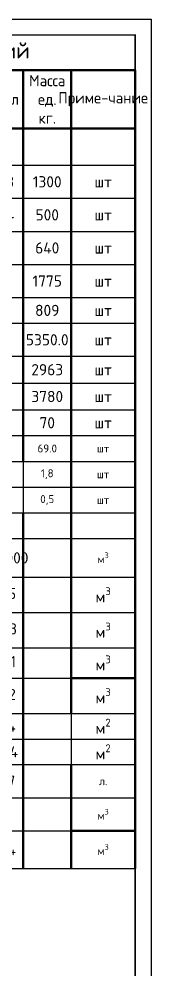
# Model space of a CAD drawing. Header units: metres. Extents: x -18 to 14983, y 1157 to 3877.
# Drawn here: x 12213.3 to 12254.6, y 3580.2 to 3877.2 of the extents above; entities that cross this region are included whole.
import ezdxf

# ---------------------------------------------------------------- set-up
doc = ezdxf.new("R2010")
doc.units = ezdxf.units.M
doc.layers.add('таблица', color=250, linetype='Continuous', lineweight=35)
doc.styles.add('-ISOCPEUR-', font='isocpeur.ttf')
doc.styles.add('GOST', font='GOST_Common.ttf')

# ---------------------------------------------------------------- blocks, each defined once
blk = doc.blocks.new('*T452')
at = {"layer": 'Defpoints', "color": 8, "linetype": 'ByBlock', "lineweight": 0, "transparency": 16777216}
for p, q in [((0, 0), (185, 0)), ((0, 0), (0, -11)), ((185, 0), (185, -11))]:
    blk.add_line(p, q, dxfattribs=at)
at = {"layer": 'таблица', "color": 0, "lineweight": 50, "transparency": 16777216}
for p, q in [((0, -11), (185, -11)), ((0, -11), (0, -260.28)), ((15, -11), (15, -260.28)), ((75, -11), (75, -260.28)), ((140, -11), (140, -260.28)), ((150, -11), (150, -133.16)), ((165, -11), (165, -211.87)), ((185, -11), (185, -260.28)), ((0, -29.17), (185, -29.17)), ((150, -149.24), (150, -260.28)), ((165, -200.84), (185, -200.84)), ((165, -227.87), (165, -260.28)), ((165, -248.55), (185, -248.55))]:
    blk.add_line(p, q, dxfattribs=at)
at = {"layer": 'таблица', "color": 0, "lineweight": 25, "transparency": 16777216}
for p, q in [((0, -40.67), (185, -40.67)), ((0, -51), (185, -51)), ((0, -61.33), (185, -61.33)), ((0, -71.67), (185, -71.67)), ((0, -82), (185, -82)), ((0, -90), (185, -90)), ((0, -100.33), (15, -100.33)), ((140, -100.33), (150, -100.33)), ((0, -108.7), (185, -108.7)), ((0, -117.07), (185, -117.07)), ((0, -125.11), (185, -125.11)), ((0, -133.16), (15, -133.16)), ((140, -133.16), (150, -133.16)), ((0, -141.2), (15, -141.2)), ((140, -141.2), (150, -141.2)), ((0, -149.24), (15, -149.24)), ((140, -149.24), (150, -149.24)), ((0, -157.24), (15, -157.24)), ((165, -157.24), (185, -157.24)), ((0, -169.32), (185, -169.32)), ((0, -180.36), (185, -180.36)), ((0, -191.39), (185, -191.39)), ((0, -200.84), (165, -200.84)), ((0, -211.87), (185, -211.87)), ((0, -219.87), (185, -219.87)), ((0, -227.87), (185, -227.87)), ((0, -238.21), (165, -238.21)), ((0, -248.55), (165, -248.55)), ((0, -260.28), (185, -260.28))]:
    blk.add_line(p, q, dxfattribs=at)
at = {"layer": 'таблица', "lineweight": 30, "transparency": 16777216}
for p, q in [((15, -100.33), (140, -100.33)), ((150, -100.33), (185, -100.33)), ((15, -133.16), (140, -133.16)), ((150, -133.16), (185, -133.16)), ((150, -133.16), (150, -149.24)), ((15, -141.2), (140, -141.2)), ((150, -141.2), (185, -141.2)), ((15, -149.24), (140, -149.24)), ((150, -149.24), (185, -149.24)), ((15, -157.24), (165, -157.24)), ((165, -211.87), (165, -227.87)), ((165, -238.21), (185, -238.21))]:
    blk.add_line(p, q, dxfattribs=at)
at = {"layer": 'таблица', "color": 0, "transparency": 16777216}
for s, insert, char_height, width, attachment_point, style in [('Спецификация материалов и изделий ', (92.5, -5.5), 5, 182, 5, 'GOST'), (' СМ1', (15.5, -95.17), 3.5, 59, 4, '-ISOCPEUR-'), ('Стремянка СМ1', (75.5, -95.17), 3.5, 64, 4, '-ISOCPEUR-'), ('5350.0', (157.5, -95.17), 3.5, 14, 5, '-ISOCPEUR-'), ('шт', (175, -95.17), 3.5, 19, 5, '-ISOCPEUR-'), ('40', (7.5, -129.13), 3.5, 13, 5, '-ISOCPEUR-'), ('Серия 3.900 1-14.1', (15.5, -129.13), 2.5, 59, 4, '-ISOCPEUR-'), ('Кольцо КО 6', (75.5, -129.13), 2.5, 64, 4, '-ISOCPEUR-'), ('69.0', (157.5, -129.13), 2.5, 14, 5, '-ISOCPEUR-'), ('шт', (175, -129.13), 2.5, 19, 5, '-ISOCPEUR-'), ('ГОСТ 8509-93', (15.5, -137.18), 2.5, 59, 4, '-ISOCPEUR-'), ('      50*5, L=530', (75.5, -137.18), 2.5, 64, 4, '-ISOCPEUR-'), ('1,8', (157.5, -137.18), 2.5, 14, 5, '-ISOCPEUR-'), ('шт', (175, -137.18), 2.5, 19, 5, '-ISOCPEUR-'), ('{\\C0;ГОСТ 34028-2016}', (15.5, -145.22), 2.5, 59, 4, '-ISOCPEUR-'), ('%%C12А400, L=550', (75.5, -145.22), 2.5, 64, 4, '-ISOCPEUR-'), ('0,5', (157.5, -145.22), 2.5, 14, 5, '-ISOCPEUR-'), ('шт', (175, -145.22), 2.5, 19, 5, '-ISOCPEUR-')]:
    blk.add_mtext(s, dxfattribs=dict(at, insert=insert, char_height=char_height, width=width, attachment_point=attachment_point, style=style))
at = {"layer": 'таблица', "color": 7, "transparency": 16777216}
for s, insert, char_height, width, attachment_point, style in [('Масса ед. кг.', (157.5, -20.08), 3.5, 13, 5, 'GOST'), ('Поз.', (7.5, -20.08), 3.5, 12, 5, 'GOST'), ('Обозначение', (45, -20.08), 3.5, 57, 5, 'GOST'), ('Наименование', (107.5, -20.08), 3.5, 62, 5, 'GOST'), ('Кол', (145, -20.08), 3.5, 8, 5, 'GOST'), ('Приме-чание', (175, -20.08), 3.5, 17, 5, 'GOST'), ('{\\LСтандартные изделия}', (107.5, -34.92), 3.5, 61, 5, '-ISOCPEUR-'), ('ФБС 1', (7.5, -45.83), 3.5, 14, 5, '-ISOCPEUR-'), ('ГОСТ 13579- 2018', (17, -45.83), 3.5, 56, 4, '-ISOCPEUR-'), ('ФБС 24.4.6 - Т', (77, -45.83), 3.5, 61, 4, '-ISOCPEUR-'), ('13', (145, -45.83), 3.5, 9, 5, '-ISOCPEUR-'), ('1300', (157.5, -45.83), 3.5, 14, 5, '-ISOCPEUR-'), ('шт', (175, -45.83), 3.5, 19, 5, '-ISOCPEUR-'), ('ФБС 2', (7.5, -56.17), 3.5, 14, 5, '-ISOCPEUR-'), ('ГОСТ 13579- 2018', (17, -56.17), 3.5, 56, 4, '-ISOCPEUR-'), ('ФБС 9.4.6 - Т', (77, -56.17), 3.5, 61, 4, '-ISOCPEUR-'), ('14', (145, -56.17), 3.5, 9, 5, '-ISOCPEUR-'), ('500', (157.5, -56.17), 3.5, 14, 5, '-ISOCPEUR-'), ('шт', (175, -56.17), 3.5, 19, 5, '-ISOCPEUR-'), ('ФБС 3', (7.5, -66.5), 3.5, 14, 5, '-ISOCPEUR-'), ('ГОСТ 13579- 2018', (17, -66.5), 3.5, 56, 4, '-ISOCPEUR-'), ('ФБС 12.4.6 - Т', (77, -66.5), 3.5, 61, 4, '-ISOCPEUR-'), ('3', (145, -66.5), 3.5, 9, 5, '-ISOCPEUR-'), ('640', (157.5, -66.5), 3.5, 14, 5, '-ISOCPEUR-'), ('шт', (175, -66.5), 3.5, 19, 5, '-ISOCPEUR-'), ('Б 7', (7.5, -76.83), 3.5, 14, 5, '-ISOCPEUR-'), ('3.006.1-8, вып.1-2', (17, -76.83), 3.5, 56, 4, '-ISOCPEUR-'), ('Балка перекрытия Б7', (77, -76.83), 3.5, 61, 4, '-ISOCPEUR-'), ('2', (145, -76.83), 3.5, 9, 5, '-ISOCPEUR-'), ('1775', (157.5, -76.83), 3.5, 14, 5, '-ISOCPEUR-'), ('шт', (175, -76.83), 3.5, 19, 5, '-ISOCPEUR-'), ('Б 3', (7.5, -86), 3.5, 14, 5, '-ISOCPEUR-'), ('3.006.1-8, вып.1-2', (17, -86), 3.5, 56, 4, '-ISOCPEUR-'), ('Балка перекрытия Б5', (77, -86), 3.5, 61, 4, '-ISOCPEUR-'), ('1', (145, -86), 3.5, 9, 5, '-ISOCPEUR-'), ('809', (157.5, -86), 3.5, 14, 5, '-ISOCPEUR-'), ('шт', (175, -86), 3.5, 19, 5, '-ISOCPEUR-'), ('2', (145, -95.17), 3.5, 10, 5, '-ISOCPEUR-'), ('37', (7.5, -104.52), 3.5, 14, 5, '-ISOCPEUR-'), ('РК 2303-86', (17, -104.52), 3.5, 56, 4, '-ISOCPEUR-'), ('ВП 40-18 (1 отв)', (77, -104.52), 3.5, 61, 4, '-ISOCPEUR-'), ('2', (145, -104.52), 3.5, 9, 5, '-ISOCPEUR-'), ('2963', (157.5, -104.52), 3.5, 14, 5, '-ISOCPEUR-'), ('шт', (175, -104.52), 3.5, 19, 5, '-ISOCPEUR-'), ('38', (7.5, -112.89), 3.5, 14, 5, '-ISOCPEUR-'), ('РК 2303-86', (17, -112.89), 3.5, 56, 4, '-ISOCPEUR-'), ('ВП 40-12 ', (77, -112.89), 3.5, 61, 4, '-ISOCPEUR-'), ('1', (145, -112.89), 3.5, 9, 5, '-ISOCPEUR-'), ('3780', (157.5, -112.89), 3.5, 14, 5, '-ISOCPEUR-'), ('шт', (175, -112.89), 3.5, 19, 5, '-ISOCPEUR-'), ('39', (7.5, -121.09), 3.5, 14, 5, '-ISOCPEUR-'), ('ГОСТ 3634-2019', (17, -121.09), 3.5, 56, 4, '-ISOCPEUR-'), ('Люк С (В125) ТС.1-60', (77, -121.09), 3.5, 61, 4, '-ISOCPEUR-'), ('2', (145, -121.09), 3.5, 9, 5, '-ISOCPEUR-'), ('70', (157.5, -121.09), 3.5, 14, 5, '-ISOCPEUR-'), ('шт', (175, -121.09), 3.5, 19, 5, '-ISOCPEUR-'), ('2', (145, -129.13), 2.5, 10, 5, '-ISOCPEUR-'), ('41', (7.5, -137.18), 3.5, 14, 5, '-ISOCPEUR-'), ('4', (145, -137.18), 3.5, 9, 5, '-ISOCPEUR-'), ('42', (7.5, -145.22), 3.5, 14, 5, '-ISOCPEUR-'), ('8', (145, -145.22), 3.5, 9, 5, '-ISOCPEUR-'), ('{\\LМатериалы}', (107.5, -153.24), 3.5, 64, 5, '-ISOCPEUR-'), ('\\A1;Бетон В25, F200, W4 (дно камеры) ', (107.5, -163.28), 3.5, 64, 5, '-ISOCPEUR-'), ('{\\C7;ГОСТ 26633-2012}', (15.5, -163.28), 3.5, 59, 4, '-ISOCPEUR-'), ('4.2000', (145, -163.28), 3.5, 9, 5, '-ISOCPEUR-'), ('\\A1;м{\\H0.7x;\\S3^ ;}', (175, -163.28), 2.5, 20, 5, '-ISOCPEUR-'), ('\\A1;Бетон В15, F150, W4 (местные заделки)', (75.5, -174.84), 3.5, 64, 4, '-ISOCPEUR-'), ('ГОСТ 26633-2012', (15.5, -174.84), 3.5, 59, 4, '-ISOCPEUR-'), ('1,5', (145, -174.84), 3.5, 9, 5, '-ISOCPEUR-'), ('\\A1;м{\\H0.7x;\\S3^ ;}', (175, -174.84), 3.5, 19, 5, '-ISOCPEUR-'), ('ГОСТ 26633-2012', (15.5, -185.87), 3.5, 59, 4, '-ISOCPEUR-'), ('{\\fISOCPEUR|b0|i0|c204|p34;Бетон В7.5 F150\\fISOCPEUR|b0|i0|c0|p34; \\fISOCPEUR|b0|i0|c204|p34;(подготовка)}', (75.5, -185.87), 3.5, 64, 4, '-ISOCPEUR-'), ('2,3', (145, -185.87), 3.5, 9, 5, '-ISOCPEUR-'), ('\\A1;м{\\H0.7x;\\S3^ ;}', (175, -185.87), 3.5, 19, 5, '-ISOCPEUR-'), ('ГОСТ 530-2012', (15.5, -196.11), 3.5, 59, 4, '-ISOCPEUR-'), ('Кирпич красный ', (75.5, -196.11), 3.5, 64, 4, '-ISOCPEUR-'), ('3,1', (145, -196.11), 3.5, 9, 5, '-ISOCPEUR-'), ('\\A1;м{\\H0.7x;\\S3^ ;}', (175, -196.11), 3.5, 19, 5, '-ISOCPEUR-'), ('Раствор кладочный цеметный М100, Пк2', (75.5, -206.36), 3.5, 64, 4, '-ISOCPEUR-'), ('ГОСТ 28013-98', (15.5, -206.36), 3.5, 59, 4, '-ISOCPEUR-'), ('1,2', (145, -206.36), 3.5, 9, 5, '-ISOCPEUR-'), ('\\A1;м{\\H0.7x;\\S3^ ;}', (175, -206.36), 3.5, 19, 5, '-ISOCPEUR-'), ('Мембрана "Planter"', (75.5, -215.87), 3.5, 64, 4, '-ISOCPEUR-'), ('\\A1;м{\\H0.7x;\\S2^ ;}', (175, -215.87), 3.5, 19, 5, '-ISOCPEUR-'), ('ГОСТ 16337-77', (15.5, -215.87), 3.5, 59, 4, '-ISOCPEUR-'), ('84', (145, -215.87), 3.5, 9, 5, '-ISOCPEUR-'), ('ГОСТ 30547-97', (15.5, -223.87), 3.5, 59, 4, '-ISOCPEUR-'), ('Техноэласт ЭПП', (75.5, -223.87), 3.5, 64, 4, '-ISOCPEUR-'), ('214', (145, -223.87), 3.5, 9, 5, '-ISOCPEUR-'), ('\\A1;м{\\H0.7x;\\S2^ ;}', (175, -223.87), 3.5, 19, 5, '-ISOCPEUR-'), ('{\\fGOST Common|b0|i0|c204|p34;\\C256;Праймер битумный Технониколь №01}', (75.5, -233.04), 3.5, 64, 4, '-ISOCPEUR-'), ('ТУ 5775-011-17925162-2003', (15.5, -233.04), 3.5, 59, 4, '-ISOCPEUR-'), ('67', (145, -233.04), 3.5, 9, 5, '-ISOCPEUR-'), ('л.', (175, -233.04), 2.5, 19, 5, '-ISOCPEUR-'), ('ГОСТ 8267-91', (15.5, -243.38), 3.5, 59, 4, '-ISOCPEUR-'), ('{\\T0.95;Щебень (фракция 40÷60) М600}', (75.5, -243.38), 3.5, 64, 4, '-ISOCPEUR-'), ('7', (145, -243.38), 3.5, 9, 5, '-ISOCPEUR-'), ('\\A1;м{\\H0.7x;\\S3^ ;}', (175, -243.38), 2.5, 20, 5, '-ISOCPEUR-'), ('{\\T0.95;Цементно-песчаный раствор \\fISOCPEUR|b0|i0|c204|p34;\\T1;\\C0;В-7,5}', (75.5, -254.41), 3.5, 64, 4, '-ISOCPEUR-'), ('{\\C7;ГОСТ 28013-98}', (15.5, -254.41), 3.5, 59, 4, '-ISOCPEUR-'), ('1.4', (145, -254.41), 3.5, 9, 5, '-ISOCPEUR-'), ('\\A1;м{\\H0.7x;\\S3^ ;}', (175, -254.41), 2.5, 20, 5, '-ISOCPEUR-')]:
    blk.add_mtext(s, dxfattribs=dict(at, insert=insert, char_height=char_height, width=width, attachment_point=attachment_point, style=style))

msp = doc.modelspace()

# ---------------------------------------------------------------- linework, layer by layer
msp.add_lwpolyline([(11413.6464, 3877.1778), (12254.6464, 3877.1778), (12254.6464, 3283.1778), (11413.6464, 3283.1778)], close=True)
at = {"const_width": 0.5}
msp.add_lwpolyline([(11433.6464, 3872.1778), (12249.6464, 3872.1778), (12249.6464, 3288.1778), (11433.6464, 3288.1778)], close=True, dxfattribs=at)

# ---------------------------------------------------------------- block references
msp.add_blockref('*T452', (12064.6464, 3872.1778))

doc.saveas('drawing.dxf')
